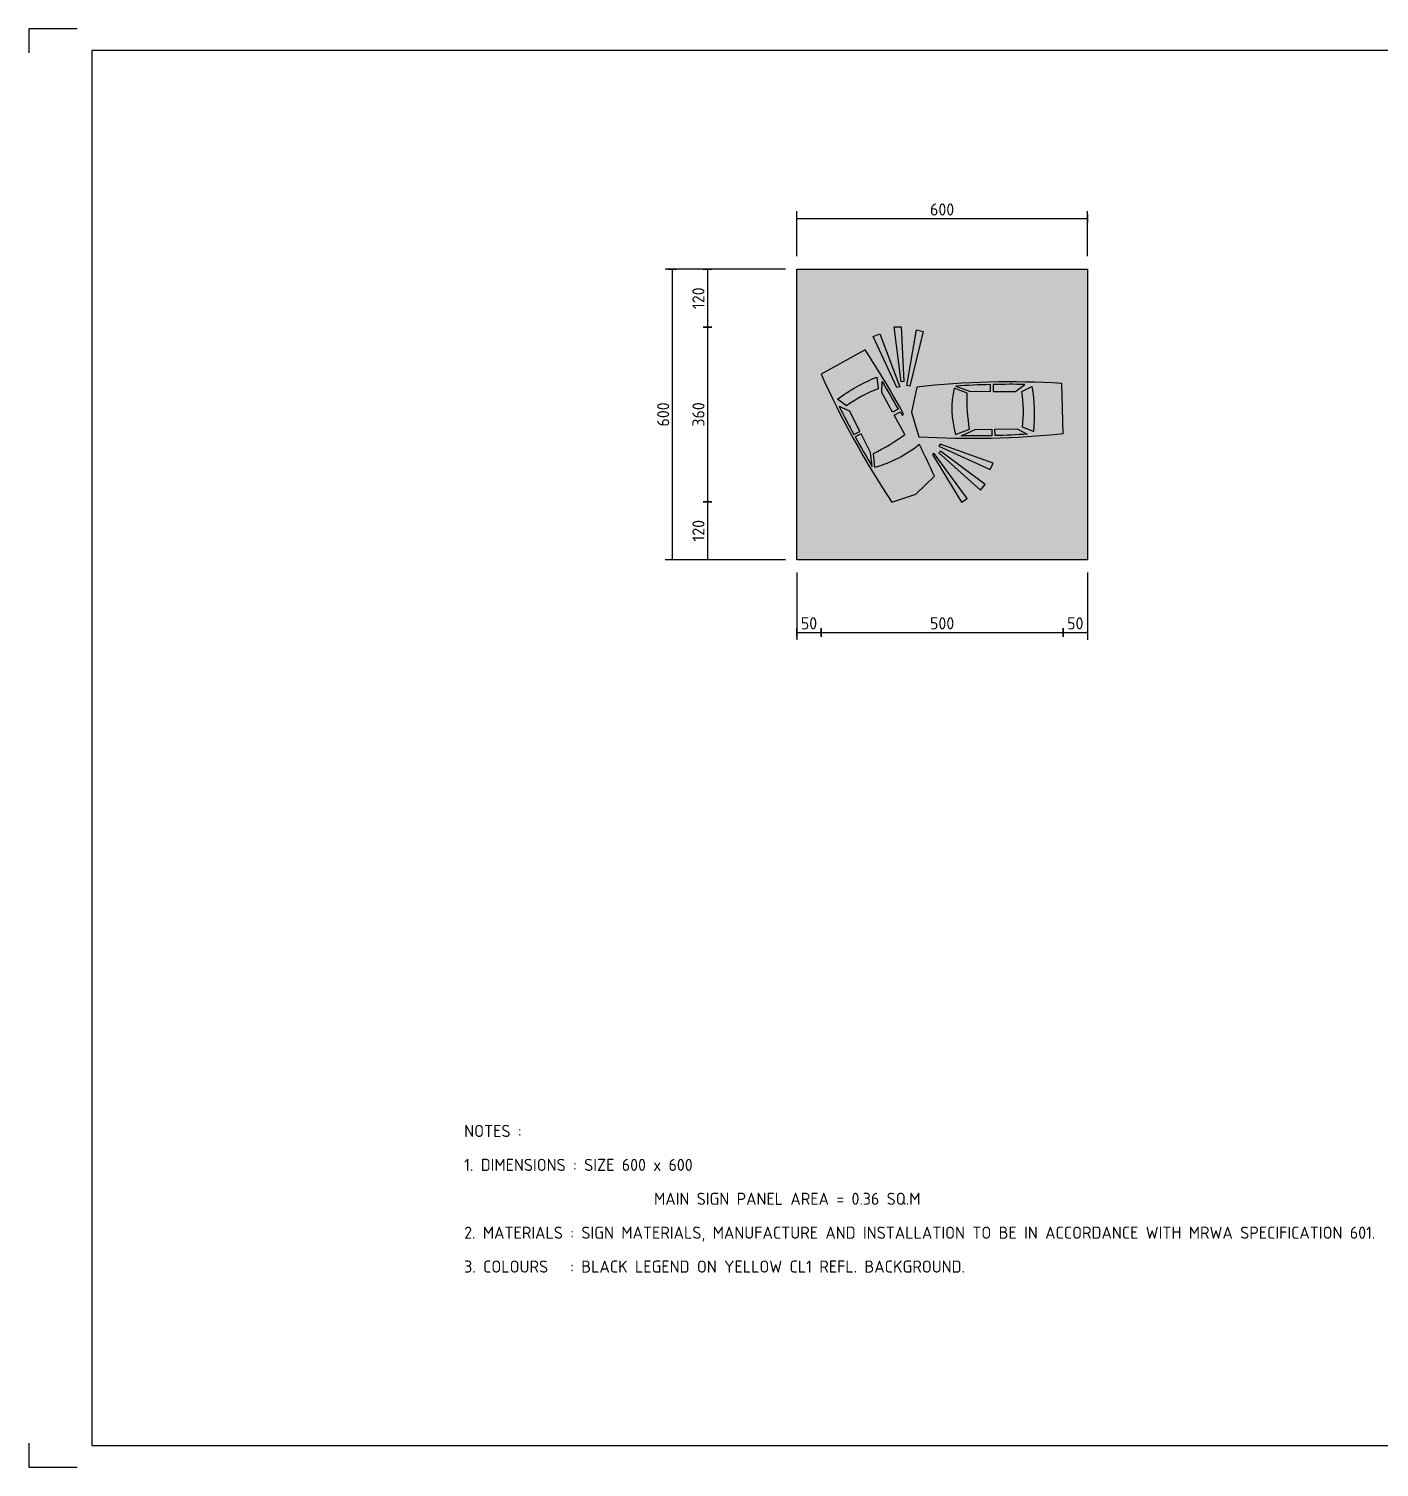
# Model space of a CAD drawing. Header units: millimetres. Extents: x 0 to 420, y 0 to 297.
# Drawn here: x 0 to 279, y 0 to 297 of the extents above; entities that cross this region are included whole.
import ezdxf
from ezdxf.enums import TextEntityAlignment as Align

# ---------------------------------------------------------------- set-up
doc = ezdxf.new("R2010")
doc.units = ezdxf.units.MM
for name, color, linetype in [('L25', 1, 'Continuous'), ('NOTES', 1, 'Continuous'), ('T25', 1, 'Continuous'), ('TBLK18', 4, 'Continuous'), ('TBLK25', 1, 'Continuous'), ('TBLK35', 3, 'Continuous'), ('TBLK50', 7, 'Continuous')]:
    doc.layers.add(name, color=color, linetype=linetype)
doc.layers.add('YELLOW', color=7, linetype='Continuous', true_color=0xfedb00)
doc.styles.add('iso', font='iso3098b.shx')
doc.dimstyles.new('SIGNSDIM', dxfattribs={"dimtxt": 2.5, "dimasz": 0.2, "dimexe": 1.5, "dimexo": 2, "dimtad": 1, "dimdec": 4, "dimlfac": 10, "dimrnd": 1, "dimdsep": 46, "dimtxsty": 'iso', "dimblk": 'SGNDIM', "dimcen": 2.5, "dimse2": 1, "dimadec": 0, "dimazin": 0, "dimtfac": 1, "dimtdec": 4, "dimtix": 1, "dimtmove": 0, "dimatfit": 3, "dimldrblk": 'SGNDIM', "dimfxl": 1, "dimtolj": 1, "dimtzin": 0, "dimarcsym": 0})

# ---------------------------------------------------------------- blocks, each defined once
blk = doc.blocks.new('A3BBLK')
at = {"layer": 'TBLK25'}
for p, q in [((10, 297), (0, 297)), ((0, 297), (0, 292)), ((0, 5), (0, 0)), ((0, 0), (10, 0))]:
    blk.add_line(p, q, dxfattribs=at)
at = {"layer": 'TBLK50'}
for p, q in [((415.5000000000002, 292.5), (13, 292.5)), ((13, 292.5), (13, 4.5)), ((13, 4.5), (415.5000000000002, 4.5))]:
    blk.add_line(p, q, dxfattribs=at)
blk = doc.blocks.new('a3_in_vtblk')
blk.add_blockref('A3BBLK', (-3.741840828297427e-07, 1.894474053187878e-07))
at = {"layer": 'TBLK18', "style": 'iso'}
for tag, p, height in [('GROUND_SURVEY_STD.', (381.875222273204, 126.1053199401716), 1.8), ('SURVEY_CAPTURE_DATE', (381.9454161662899, 122.6053199401716), 1.8), ('MAPPING_SURVEY_STD.', (381.9454161662899, 119.1053199401716), 1.8), ('MAPPING_CAPTURE_DATE', (381.9454161662898, 115.6053199401716), 1.8), ('PROJECT_ZONE', (381.9454161662899, 112.1053199401716), 1.8), ('HEIGHT_DATUM', (381.9454161662898, 108.6053199401714), 1.8), ('CLIENT_STREET_NAME', (355.5137892048512, 86.94082754562629), 1.5), ('CLIENT_TELEPHONE_NO.', (368.3055848069769, 84.67709447489977), 1.5), ('CLIENT_SUBURB_POSTCODE', (388.4876002642824, 86.9408275456263), 1.5), ('CLIENT_FAX_NO.', (393.555162257961, 84.67709447489979), 1.5), ('STREET_NAME', (355.5137892048512, 62.09980777502454), 1.5), ('SUBURB_POSTCODE', (388.4876002642824, 62.09980777502456), 1.5), ('TELEPHONE_NO.', (368.3055848069769, 59.83607470429803), 1.5), ('FAX_NO.', (393.555162257961, 59.83607470429804), 1.5)]:
    blk.add_attdef(tag, p, '', height=height, dxfattribs=at)
for tag, p in [('CLIENT_MR_DIRECTORATE', (381.4999755770158, 92.95956004759233)), ('MR_DIRECTORATE', (381.4999755770158, 68.11854027699059))]:
    blk.add_attdef(tag, text='', height=1.5, dxfattribs=at).set_placement(p, align=Align.CENTER)
at = {"layer": 'TBLK25', "style": 'iso'}
for tag, height, p in [('CLIENT_MR__BRANCH', 2, (381.4999755770158, 90.03992980102237)), ('MR_BRANCH', 2, (381.4999755770158, 65.19891003042062)), ('ROAD_SECTION', 1.75, (384.4999996258161, 29.16173915914942)), ('SLK', 1.75, (384.4999996258161, 26.10752480193321)), ('CHAINAGE', 1.75, (384.4999996258161, 19.20540326262937))]:
    blk.add_attdef(tag, text='', height=height, dxfattribs=at).set_placement(p, align=Align.CENTER)
for tag, p, height in [('FILE_NUMBER', (371.7734368758553, 54.23654958023184), 2.5), ('DESIGNED_/_DRAWN', (371.7734368758553, 49.48654958023184), 2), ('VERIFIED', (371.7734368758553, 44.48654958023184), 2), ('APPROVED', (371.7734368758553, 39.48654958023184), 2), ('LOCAL_AUTHORITY', (370.4803377219841, 16.73347307702431), 1.25)]:
    blk.add_attdef(tag, p, '', height=height, dxfattribs=at)
at = {"layer": 'TBLK35', "style": 'iso', "width": 0.9}
for tag, p in [('ROAD_PROJECT&NUMBER', (384.4999996258161, 32.230685934961)), ('DRAWING_DESCRIPTION', (384.4999996258161, 22.28803376023848))]:
    blk.add_attdef(tag, text='', height=2.5, dxfattribs=at).set_placement(p, align=Align.CENTER)
at = {"layer": 'TBLK50', "style": 'iso'}
blk.add_attdef('MRWA_DRG_NUMBER', (356.2877078814561, 6.084560384789711), '', height=5, dxfattribs=at)
blk = doc.blocks.new('SGNDIM')
for p, q in [((0, 0), (-1, 0)), ((0, 4.5), (0, -4.5))]:
    blk.add_line(p, q)
blk = doc.blocks.new('*D20')
at = {"layer": 'DEFPOINTS', "color": 0, "transparency": 16777216}
for p in [(158.2854554294611, 247.3644853915242), (132.9218237503705, 187.3644853915242), (158.2854554294611, 187.3644853915242)]:
    blk.add_point(p, dxfattribs=at)
at = {"layer": 'T25', "color": 0, "lineweight": -2, "transparency": 16777216}
for p, q in [((156.2854554294611, 247.3644853915242), (131.4218237503706, 247.3644853915242)), ((132.9218237503706, 247.1644853915242), (132.9218237503705, 187.5644853915242)), ((156.2854554294611, 187.3644853915242), (131.4218237503705, 187.3644853915242))]:
    blk.add_line(p, q, dxfattribs=at)
at = {"layer": 'T25', "color": 0, "lineweight": -2, "transparency": 16777216, "xscale": 0.2, "yscale": 0.2, "zscale": 0.2}
for p, rotation in [((132.9218237503706, 247.3644853915242), 90), ((132.9218237503705, 187.3644853915242), 270)]:
    blk.add_blockref('SGNDIM', p, dxfattribs=dict(at, rotation=rotation))
at = {"layer": 'T25', "color": 0, "transparency": 16777216, "insert": (131.0468237503705, 217.3644853915243), "char_height": 2.5, "attachment_point": 5, "rotation": 90, "style": 'iso'}
blk.add_mtext('\\A1;600', dxfattribs=at)
blk = doc.blocks.new('*D21')
at = {"layer": 'DEFPOINTS', "color": 0, "transparency": 16777216}
for p in [(158.6681198090509, 186.7497411014978), (163.6670055013096, 186.7497411014978), (163.6670055013096, 172.3644853915243)]:
    blk.add_point(p, dxfattribs=at)
at = {"layer": 'T25', "color": 0, "lineweight": -2, "transparency": 16777216}
for p, q in [((158.6681198090509, 184.7497411014978), (158.6681198090509, 170.8644853915243)), ((158.8681198090509, 172.3644853915243), (163.4670055013096, 172.3644853915243))]:
    blk.add_line(p, q, dxfattribs=at)
at = {"layer": 'T25', "color": 0, "lineweight": -2, "transparency": 16777216, "xscale": 0.2, "yscale": 0.2, "zscale": 0.2, "rotation": 180}
blk.add_blockref('SGNDIM', (158.6681198090509, 172.3644853915243), dxfattribs=at)
at = {"layer": 'T25', "color": 0, "lineweight": -2, "transparency": 16777216, "xscale": 0.2, "yscale": 0.2, "zscale": 0.2}
blk.add_blockref('SGNDIM', (163.6670055013096, 172.3644853915243), dxfattribs=at)
at = {"layer": 'T25', "color": 0, "transparency": 16777216, "insert": (161.1675626551803, 174.2394853915243), "char_height": 2.5, "attachment_point": 5, "style": 'iso'}
blk.add_mtext('\\A1;50', dxfattribs=at)
blk = doc.blocks.new('*D22')
at = {"layer": 'DEFPOINTS', "color": 0, "transparency": 16777216}
for p in [(163.6670055013097, 187.5193895691403), (213.6692341167922, 187.5193895691403), (213.6692341167922, 172.3644853915242)]:
    blk.add_point(p, dxfattribs=at)
at = {"layer": 'T25', "color": 0, "lineweight": -2, "transparency": 16777216}
blk.add_line((163.8670055013097, 172.3644853915242), (213.4692341167922, 172.3644853915242), dxfattribs=at)
at = {"layer": 'T25', "color": 0, "lineweight": -2, "transparency": 16777216, "xscale": 0.2, "yscale": 0.2, "zscale": 0.2, "rotation": 180}
blk.add_blockref('SGNDIM', (163.6670055013097, 172.3644853915242), dxfattribs=at)
at = {"layer": 'T25', "color": 0, "lineweight": -2, "transparency": 16777216, "xscale": 0.2, "yscale": 0.2, "zscale": 0.2}
blk.add_blockref('SGNDIM', (213.6692341167922, 172.3644853915242), dxfattribs=at)
at = {"layer": 'T25', "color": 0, "transparency": 16777216, "insert": (188.668119809051, 174.2394853915242), "char_height": 2.5, "attachment_point": 5, "style": 'iso'}
blk.add_mtext('\\A1;500', dxfattribs=at)
blk = doc.blocks.new('*D23')
at = {"layer": 'DEFPOINTS', "color": 0, "transparency": 16777216}
for p in [(213.6692341167922, 186.7497409035923), (218.6681198090509, 186.7497409035923), (218.6681198090509, 172.3644853915242)]:
    blk.add_point(p, dxfattribs=at)
at = {"layer": 'T25', "color": 0, "lineweight": -2, "transparency": 16777216}
for p, q in [((218.6681198090509, 184.7497409035923), (218.6681198090509, 170.8644853915242)), ((213.8692341167922, 172.3644853915242), (218.468119809051, 172.3644853915242))]:
    blk.add_line(p, q, dxfattribs=at)
at = {"layer": 'T25', "color": 0, "lineweight": -2, "transparency": 16777216, "xscale": 0.2, "yscale": 0.2, "zscale": 0.2, "rotation": 180}
blk.add_blockref('SGNDIM', (213.6692341167922, 172.3644853915242), dxfattribs=at)
at = {"layer": 'T25', "color": 0, "lineweight": -2, "transparency": 16777216, "xscale": 0.2, "yscale": 0.2, "zscale": 0.2}
blk.add_blockref('SGNDIM', (218.6681198090509, 172.3644853915242), dxfattribs=at)
at = {"layer": 'T25', "color": 0, "transparency": 16777216, "insert": (216.1686769629216, 174.2394853915242), "char_height": 2.5, "attachment_point": 5, "style": 'iso'}
blk.add_mtext('\\A1;50', dxfattribs=at)
blk = doc.blocks.new('*D24')
at = {"layer": 'DEFPOINTS', "color": 0, "transparency": 16777216}
for p in [(149.3833323215839, 247.3644853915242), (140.199833333359, 235.3760868376072), (149.3833323215839, 235.3760868376072)]:
    blk.add_point(p, dxfattribs=at)
at = {"layer": 'T25', "color": 0, "lineweight": -2, "transparency": 16777216}
for p, q in [((147.3833323215839, 247.3644853915242), (138.699833333359, 247.3644853915242)), ((140.199833333359, 247.1644853915242), (140.199833333359, 235.5760868376072))]:
    blk.add_line(p, q, dxfattribs=at)
at = {"layer": 'T25', "color": 0, "lineweight": -2, "transparency": 16777216, "xscale": 0.2, "yscale": 0.2, "zscale": 0.2}
for p, rotation in [((140.199833333359, 247.3644853915242), 90), ((140.199833333359, 235.3760868376072), 270)]:
    blk.add_blockref('SGNDIM', p, dxfattribs=dict(at, rotation=rotation))
at = {"layer": 'T25', "color": 0, "transparency": 16777216, "insert": (138.324833333359, 241.3702861145657), "char_height": 2.5, "attachment_point": 5, "rotation": 90, "style": 'iso'}
blk.add_mtext('\\A1;120', dxfattribs=at)
blk = doc.blocks.new('*D25')
at = {"layer": 'DEFPOINTS', "color": 0, "transparency": 16777216}
for p in [(195.6404025654002, 235.3760868376071), (140.1998333333591, 199.3528839454413), (195.6404025654002, 199.3528839454413)]:
    blk.add_point(p, dxfattribs=at)
at = {"layer": 'T25', "color": 0, "lineweight": -2, "transparency": 16777216}
blk.add_line((140.1998333333591, 235.1760868376072), (140.1998333333591, 199.5528839454413), dxfattribs=at)
at = {"layer": 'T25', "color": 0, "lineweight": -2, "transparency": 16777216, "xscale": 0.2, "yscale": 0.2, "zscale": 0.2}
for p, rotation in [((140.1998333333591, 235.3760868376072), 90), ((140.1998333333591, 199.3528839454413), 270)]:
    blk.add_blockref('SGNDIM', p, dxfattribs=dict(at, rotation=rotation))
at = {"layer": 'T25', "color": 0, "transparency": 16777216, "insert": (138.324833333359, 217.3644853915243), "char_height": 2.5, "attachment_point": 5, "rotation": 90, "style": 'iso'}
blk.add_mtext('\\A1;360', dxfattribs=at)
blk = doc.blocks.new('*D26')
at = {"layer": 'DEFPOINTS', "color": 0, "transparency": 16777216}
for p in [(149.383332321584, 199.3528839454413), (140.199833333359, 187.3644853915242), (149.383332321584, 187.3644853915242)]:
    blk.add_point(p, dxfattribs=at)
at = {"layer": 'T25', "color": 0, "lineweight": -2, "transparency": 16777216}
for p, q in [((140.199833333359, 199.1528839454413), (140.199833333359, 187.5644853915242)), ((147.383332321584, 187.3644853915242), (138.699833333359, 187.3644853915242))]:
    blk.add_line(p, q, dxfattribs=at)
at = {"layer": 'T25', "color": 0, "lineweight": -2, "transparency": 16777216, "xscale": 0.2, "yscale": 0.2, "zscale": 0.2}
for p, rotation in [((140.199833333359, 199.3528839454413), 90), ((140.199833333359, 187.3644853915242), 270)]:
    blk.add_blockref('SGNDIM', p, dxfattribs=dict(at, rotation=rotation))
at = {"layer": 'T25', "color": 0, "transparency": 16777216, "insert": (138.324833333359, 193.3586846684828), "char_height": 2.5, "attachment_point": 5, "rotation": 90, "style": 'iso'}
blk.add_mtext('\\A1;120', dxfattribs=at)
blk = doc.blocks.new('*D27')
at = {"layer": 'DEFPOINTS', "color": 0, "transparency": 16777216}
for p in [(218.6681198090509, 257.813050332597), (158.6681198090509, 248.063050332597), (218.6681198090509, 248.063050332597)]:
    blk.add_point(p, dxfattribs=at)
at = {"layer": 'T25', "color": 0, "lineweight": -2, "transparency": 16777216}
for p, q in [((158.6681198090509, 250.063050332597), (158.6681198090509, 259.313050332597)), ((218.6681198090509, 250.063050332597), (218.6681198090509, 259.313050332597)), ((158.8681198090509, 257.813050332597), (218.468119809051, 257.813050332597))]:
    blk.add_line(p, q, dxfattribs=at)
at = {"layer": 'T25', "color": 0, "lineweight": -2, "transparency": 16777216, "xscale": 0.2, "yscale": 0.2, "zscale": 0.2, "rotation": 180}
blk.add_blockref('SGNDIM', (158.6681198090509, 257.813050332597), dxfattribs=at)
at = {"layer": 'T25', "color": 0, "lineweight": -2, "transparency": 16777216, "xscale": 0.2, "yscale": 0.2, "zscale": 0.2}
blk.add_blockref('SGNDIM', (218.6681198090509, 257.813050332597), dxfattribs=at)
at = {"layer": 'T25', "color": 0, "transparency": 16777216, "insert": (188.6681198090509, 259.688050332597), "char_height": 2.5, "attachment_point": 5, "style": 'iso'}
blk.add_mtext('\\A1;600', dxfattribs=at)

msp = doc.modelspace()

# ---------------------------------------------------------------- hatches: boundary and pattern name
at = {"layer": 'L25'}
h = msp.add_hatch(color=256, dxfattribs=at)
edge = h.paths.add_edge_path(flags=16)
edge.add_line((175.1659228252458, 225.0726685705199), (175.4464533126121, 222.6562102918277))
edge.add_arc((184.7788914902573, 197.4398572139904), 26.88789439293685, 110.3092452124228, 126.1126512627254)
edge.add_line((168.9318453964304, 219.1615052864975), (167.0726933299715, 220.5114473060459))
edge.add_arc((188.3647462129226, 192.1925144206874), 35.4304032680384, 111.87162097804341, 126.9382743351953, ccw=False)
edge = h.paths.add_edge_path(flags=16)
edge.add_line((170.4267303379985, 213.2345338278583), (171.6719548761947, 213.8817900417616))
edge.add_line((171.6719548761947, 213.8817900417616), (169.5759729480485, 218.0140461867255))
edge.add_line((169.5759729480485, 218.0140461867255), (167.3881703358981, 219.0313357918266))
edge.add_arc((331.471606333017, 301.3455995265638), 183.5729064508499, 206.6411360924084, 208.6840040223743)
edge = h.paths.add_edge_path(flags=16)
edge.add_line((179.5805353654102, 218.4514200912635), (178.4349935011438, 217.811832662491))
edge.add_line((178.4349935011438, 217.811832662491), (176.222443078823, 221.8774371791259))
edge.add_line((176.222443078823, 221.8774371791259), (176.279357916177, 224.1687638391822))
edge.add_arc((17.37666074218026, 128.6070973268925), 185.4241065120093, 28.981959553899628, 31.02206141050158, ccw=False)
edge = h.paths.add_edge_path(flags=16)
edge.add_line((174.2314270203365, 206.6115613326363), (173.8852184764715, 209.5183115261059))
edge.add_line((173.8852184764715, 209.5183115261059), (171.922806969398, 213.3872318159985))
edge.add_line((171.922806969398, 213.3872318159985), (170.6936884188467, 212.7483473457157))
edge.add_arc((331.4716063330159, 301.3455995265662), 183.57290645085, 208.857120487822, 211.0681160728554)
edge = h.paths.add_edge_path()
edge.add_line((180.9324358904983, 213.2227336047873), (178.7555107738599, 217.2228759280057))
edge.add_line((178.7555107738599, 217.2228759280057), (180.0509269687234, 217.8962213014685))
edge.add_arc((17.37666074218228, 128.6070973268871), 185.5679513075783, 28.534588749007128, 28.761630623691588, ccw=False)
edge.add_line((180.4034684597416, 217.2509043182031), (180.7163610989143, 217.4210358143918))
edge.add_arc((17.37666074218197, 128.6070973268928), 185.9241065120076, 28.53458874900555, 33.32092381732169)
edge.add_line((172.7361099649279, 230.7404166673186), (163.6670055013096, 225.6854988857721))
edge.add_arc((331.4716063330158, 301.3455995265651), 184.0729064508494, 204.2697638407387, 213.6853924639839)
edge.add_line((178.3053595477866, 199.2528194929632), (183.2403021961684, 200.9191863974676))
edge.add_line((183.2403021961684, 200.9191863974676), (187.0577124954947, 204.607847705938))
edge.add_arc((17.37666074218214, 128.6070973268959), 185.9241065120061, 24.12777836759978, 26.35897341116226)
edge.add_arc((167.9651691843184, 230.9644002466298), 25.46616173699748, 285.56236335977025, 308.93829665896163, ccw=False)
edge.add_line((174.7974112853826, 206.4318532633392), (174.4893021446728, 209.3259892182292))
edge.add_arc((157.7458659280916, 244.2858120945877), 38.76250600625657, 295.5913295307867, 306.7389488902845)
edge = h.paths.add_edge_path(flags=16)
edge.add_line((193.8597834419131, 221.7305233836418), (191.1497355351668, 222.7919349490186))
edge.add_arc((209.7822662370018, 218.5848613484895), 19.10158811814072, 167.2764402719981, 196.1912086350706)
edge.add_line((191.4383142975992, 213.2585027537286), (194.3324081703383, 214.2984546101924))
edge.add_arc((232.6015650659385, 220.4631526875371), 38.7625060062558, 178.1263353837614, 189.1510427316092, ccw=False)
edge = h.paths.add_edge_path(flags=16)
edge.add_line((207.5196364367761, 213.8676904127614), (205.2461479404747, 214.7332642248571))
edge.add_arc((178.5676778818871, 218.0826074767178), 26.88789439293705, 352.8442510654079, 368.6476571157105)
edge.add_line((205.1499015354734, 222.1254097865585), (207.2051485334365, 223.152419835061))
edge.add_arc((172.2579286647426, 217.3210135565595), 35.43040326803771, -5.593373168972903, 9.47328018817899, ccw=False)
edge = h.paths.add_edge_path(flags=16)
edge.add_line((199.6086020538448, 213.0044000236626), (199.5694322051668, 214.3158129886684))
edge.add_line((199.5694322051668, 214.3158129886684), (204.1972565837674, 214.4039094007596))
edge.add_line((204.1972565837674, 214.4039094007596), (206.2040846898512, 213.2966343155042))
edge.add_arc((194.6998793430763, 398.3635209676415), 185.4241065120061, 271.5169654068841, 273.5570672634861, ccw=False)
edge = h.paths.add_edge_path(flags=16)
edge.add_line((192.5824401270993, 212.9515048334589), (195.5092255438014, 214.2385218881528))
edge.add_line((195.5092255438014, 214.2385218881528), (198.8990304672112, 214.3030510549947))
edge.add_line((198.8990304672112, 214.3030510549947), (198.899030467211, 212.9869679583344))
edge.add_arc((194.6998793430782, 398.3635209676407), 185.4241065120052, 269.34570013761646, 271.29764252867363, ccw=False)
edge = h.paths.add_edge_path(flags=16)
edge.add_line((191.5284384373218, 223.2270132518008), (194.3090370074395, 222.1778221452724))
edge.add_line((194.3090370074395, 222.1778221452724), (198.6469791747982, 222.1346841656222))
edge.add_line((198.6469791747982, 222.1346841656222), (198.6469791747982, 223.5373478225998))
edge.add_arc((202.9432202042209, 43.1902742422148), 180.3982390046857, 91.36464610069075, 93.6278404718184)
edge = h.paths.add_edge_path(flags=16)
edge.add_line((199.2014917573803, 222.1291699029649), (203.8346934866575, 222.0830957613093))
edge.add_line((203.8346934866575, 222.0830957613093), (205.7611178856793, 223.5665035204889))
edge.add_arc((202.9432202042193, 43.19027424221679), 180.3982390046837, 89.10497900877168, 91.18848512051632)
edge.add_line((199.2014917573807, 223.5497045590735), (199.2014917573803, 222.1291699029649))
edge = h.paths.add_edge_path()
edge.add_arc((194.6998793430772, 398.3635209676416), 185.9241065120062, 266.6627842205846, 275.8559296703057)
edge.add_line((213.6692341167922, 213.4096430365294), (213.3667728266223, 223.7879553616698))
edge.add_arc((202.9432202042194, 43.19027424221707), 180.8982390046834, 86.69672543804641, 96.19466127240771)
edge.add_line((183.4230842417767, 223.0322525648637), (182.3644690743687, 217.8430970936947))
edge.add_line((182.3644690743687, 217.8430970936947), (183.8767768288452, 212.7547015805924))
h.paths.add_polyline_path([(192.6481594582777, 199.2528194929631), (193.8075959248275, 200.0085222897692), (187.0526223310689, 209.3288505611008), (186.6493397417571, 209.0769496288321)])
h.paths.add_polyline_path([(196.5801588377395, 201.7214471081138), (197.5883640073904, 202.8801911199894), (188.3128787931325, 209.7822721009043), (187.9600062015778, 209.4296112105687)])
h.paths.add_polyline_path([(198.5965691770414, 206.0037601910771), (199.2014917573807, 207.3136444857535), (188.2624687953756, 211.2432966783813), (188.0104175029629, 210.8402554633119)])
h.paths.add_polyline_path([(183.3726742440198, 234.8212091427473), (184.7337507015974, 234.5189278857446), (182.0115977864422, 223.2337731723985), (181.4066739024748, 223.3345338218664)])
h.paths.add_polyline_path([(180.1968287417961, 224.0902359272714), (178.7349309850767, 235.4761512900854), (180.1968287417961, 235.4761512900854), (180.7513413243786, 224.1406162520053)])
h.paths.add_polyline_path([(174.4500603176884, 233.4609452147381), (175.811136775266, 234.0151267126084), (179.8943661479983, 223.0826328895977), (179.339853565416, 222.931492606797)])
at = {"layer": 'YELLOW'}
h = msp.add_hatch(color=256, dxfattribs=at)
h.paths.add_polyline_path([(158.6681198090509, 187.3644853915242), (158.6681198090509, 247.3644853915243), (218.6681198090509, 247.3644853915242), (218.6681198090509, 187.3644853915243)])
edge = h.paths.add_edge_path(flags=0)
edge.add_line((175.1659228252458, 225.0726685705199), (175.4464533126121, 222.6562102918277))
edge.add_arc((184.7788914902573, 197.4398572139904), 26.88789439293685, 110.3092452124228, 126.1126512627254)
edge.add_line((168.9318453964304, 219.1615052864975), (167.0726933299715, 220.5114473060459))
edge.add_arc((188.3647462129226, 192.1925144206874), 35.4304032680384, 111.87162097804341, 126.9382743351953, ccw=False)
edge = h.paths.add_edge_path(flags=0)
edge.add_line((170.4267303379985, 213.2345338278583), (171.6719548761947, 213.8817900417616))
edge.add_line((171.6719548761947, 213.8817900417616), (169.5759729480485, 218.0140461867255))
edge.add_line((169.5759729480485, 218.0140461867255), (167.3881703358981, 219.0313357918266))
edge.add_arc((331.471606333017, 301.3455995265638), 183.5729064508499, 206.6411360924084, 208.6840040223743)
edge = h.paths.add_edge_path(flags=0)
edge.add_line((179.5805353654102, 218.4514200912635), (178.4349935011438, 217.811832662491))
edge.add_line((178.4349935011438, 217.811832662491), (176.222443078823, 221.8774371791259))
edge.add_line((176.222443078823, 221.8774371791259), (176.279357916177, 224.1687638391822))
edge.add_arc((17.37666074218026, 128.6070973268925), 185.4241065120093, 28.981959553899628, 31.02206141050158, ccw=False)
edge = h.paths.add_edge_path(flags=0)
edge.add_line((174.2314270203365, 206.6115613326363), (173.8852184764715, 209.5183115261059))
edge.add_line((173.8852184764715, 209.5183115261059), (171.922806969398, 213.3872318159985))
edge.add_line((171.922806969398, 213.3872318159985), (170.6936884188467, 212.7483473457157))
edge.add_arc((331.4716063330159, 301.3455995265662), 183.57290645085, 208.857120487822, 211.0681160728554)
edge = h.paths.add_edge_path(flags=16)
edge.add_line((180.9324358904983, 213.2227336047873), (178.7555107738599, 217.2228759280057))
edge.add_line((178.7555107738599, 217.2228759280057), (180.0509269687234, 217.8962213014685))
edge.add_arc((17.37666074218228, 128.6070973268871), 185.5679513075783, 28.534588749007128, 28.761630623691588, ccw=False)
edge.add_line((180.4034684597416, 217.2509043182031), (180.7163610989143, 217.4210358143918))
edge.add_arc((17.37666074218197, 128.6070973268928), 185.9241065120076, 28.53458874900555, 33.32092381732169)
edge.add_line((172.7361099649279, 230.7404166673186), (163.6670055013096, 225.6854988857721))
edge.add_arc((331.4716063330158, 301.3455995265651), 184.0729064508494, 204.2697638407387, 213.6853924639839)
edge.add_line((178.3053595477866, 199.2528194929632), (183.2403021961684, 200.9191863974676))
edge.add_line((183.2403021961684, 200.9191863974676), (187.0577124954947, 204.607847705938))
edge.add_arc((17.37666074218214, 128.6070973268959), 185.9241065120061, 24.12777836759978, 26.35897341116226)
edge.add_arc((167.9651691843184, 230.9644002466298), 25.46616173699748, 285.56236335977025, 308.93829665896163, ccw=False)
edge.add_line((174.7974112853826, 206.4318532633392), (174.4893021446728, 209.3259892182292))
edge.add_arc((157.7458659280916, 244.2858120945877), 38.76250600625657, 295.5913295307867, 306.7389488902845)
edge = h.paths.add_edge_path(flags=0)
edge.add_line((193.8597834419131, 221.7305233836418), (191.1497355351668, 222.7919349490186))
edge.add_arc((209.7822662370018, 218.5848613484895), 19.10158811814072, 167.2764402719981, 196.1912086350706)
edge.add_line((191.4383142975992, 213.2585027537286), (194.3324081703383, 214.2984546101924))
edge.add_arc((232.6015650659385, 220.4631526875371), 38.7625060062558, 178.1263353837614, 189.1510427316092, ccw=False)
edge = h.paths.add_edge_path(flags=0)
edge.add_line((207.5196364367761, 213.8676904127614), (205.2461479404747, 214.7332642248571))
edge.add_arc((178.5676778818871, 218.0826074767178), 26.88789439293705, 352.8442510654079, 368.6476571157105)
edge.add_line((205.1499015354734, 222.1254097865585), (207.2051485334365, 223.152419835061))
edge.add_arc((172.2579286647426, 217.3210135565595), 35.43040326803771, -5.593373168972903, 9.47328018817899, ccw=False)
edge = h.paths.add_edge_path(flags=0)
edge.add_line((199.6086020538448, 213.0044000236626), (199.5694322051668, 214.3158129886684))
edge.add_line((199.5694322051668, 214.3158129886684), (204.1972565837674, 214.4039094007596))
edge.add_line((204.1972565837674, 214.4039094007596), (206.2040846898512, 213.2966343155042))
edge.add_arc((194.6998793430763, 398.3635209676415), 185.4241065120061, 271.5169654068841, 273.5570672634861, ccw=False)
edge = h.paths.add_edge_path(flags=0)
edge.add_line((192.5824401270993, 212.9515048334589), (195.5092255438014, 214.2385218881528))
edge.add_line((195.5092255438014, 214.2385218881528), (198.8990304672112, 214.3030510549947))
edge.add_line((198.8990304672112, 214.3030510549947), (198.899030467211, 212.9869679583344))
edge.add_arc((194.6998793430782, 398.3635209676407), 185.4241065120052, 269.34570013761646, 271.29764252867363, ccw=False)
edge = h.paths.add_edge_path(flags=0)
edge.add_line((191.5284384373218, 223.2270132518008), (194.3090370074395, 222.1778221452724))
edge.add_line((194.3090370074395, 222.1778221452724), (198.6469791747982, 222.1346841656222))
edge.add_line((198.6469791747982, 222.1346841656222), (198.6469791747982, 223.5373478225998))
edge.add_arc((202.9432202042209, 43.1902742422148), 180.3982390046857, 91.36464610069075, 93.6278404718184)
edge = h.paths.add_edge_path(flags=0)
edge.add_line((199.2014917573803, 222.1291699029649), (203.8346934866575, 222.0830957613093))
edge.add_line((203.8346934866575, 222.0830957613093), (205.7611178856793, 223.5665035204889))
edge.add_arc((202.9432202042193, 43.19027424221679), 180.3982390046837, 89.10497900877168, 91.18848512051632)
edge.add_line((199.2014917573807, 223.5497045590735), (199.2014917573803, 222.1291699029649))
edge = h.paths.add_edge_path(flags=16)
edge.add_arc((194.6998793430772, 398.3635209676416), 185.9241065120062, 266.6627842205846, 275.8559296703057)
edge.add_line((213.6692341167922, 213.4096430365294), (213.3667728266223, 223.7879553616698))
edge.add_arc((202.9432202042194, 43.19027424221707), 180.8982390046834, 86.69672543804641, 96.19466127240771)
edge.add_line((183.4230842417767, 223.0322525648637), (182.3644690743687, 217.8430970936947))
edge.add_line((182.3644690743687, 217.8430970936947), (183.8767768288452, 212.7547015805924))
h.paths.add_polyline_path([(192.6481594582777, 199.2528194929631), (193.8075959248275, 200.0085222897692), (187.0526223310689, 209.3288505611008), (186.6493397417571, 209.0769496288321)], flags=16)
h.paths.add_polyline_path([(196.5801588377395, 201.7214471081138), (197.5883640073904, 202.8801911199894), (188.3128787931325, 209.7822721009043), (187.9600062015778, 209.4296112105687)], flags=16)
h.paths.add_polyline_path([(198.5965691770414, 206.0037601910771), (199.2014917573807, 207.3136444857535), (188.2624687953756, 211.2432966783813), (188.0104175029629, 210.8402554633119)], flags=16)
h.paths.add_polyline_path([(183.3726742440198, 234.8212091427473), (184.7337507015974, 234.5189278857446), (182.0115977864422, 223.2337731723985), (181.4066739024748, 223.3345338218664)], flags=16)
h.paths.add_polyline_path([(180.1968287417961, 224.0902359272714), (178.7349309850767, 235.4761512900854), (180.1968287417961, 235.4761512900854), (180.7513413243786, 224.1406162520053)], flags=16)
h.paths.add_polyline_path([(174.4500603176884, 233.4609452147381), (175.811136775266, 234.0151267126084), (179.8943661479983, 223.0826328895977), (179.339853565416, 222.931492606797)], flags=16)

# ---------------------------------------------------------------- linework, layer by layer
at = {"layer": 'L25'}
msp.add_line((180.8657454744343, 213.1730648412889), (180.8657454744352, 213.1730648412874), dxfattribs=at)
for points in [[(158.6681198090509, 187.3644853915242), (158.6681198090509, 247.3644853915243), (218.6681198090509, 247.3644853915242), (218.6681198090509, 187.3644853915243)], [(180.1968287417961, 224.0902359272714), (178.7349309850767, 235.4761512900854), (180.1968287417961, 235.4761512900854), (180.7513413243786, 224.1406162520053)], [(183.3726742440198, 234.8212091427473), (184.7337507015974, 234.5189278857446), (182.0115977864422, 223.2337731723985), (181.4066739024748, 223.3345338218664)], [(174.4500603176884, 233.4609452147381), (175.811136775266, 234.0151267126084), (179.8943661479983, 223.0826328895977), (179.339853565416, 222.931492606797)], [(198.5965691770414, 206.0037601910771), (199.2014917573807, 207.3136444857535), (188.2624687953756, 211.2432966783813), (188.0104175029629, 210.8402554633119)], [(192.6481594582777, 199.2528194929631), (193.8075959248275, 200.0085222897692), (187.0526223310689, 209.3288505611008), (186.6493397417571, 209.0769496288321)], [(196.5801588377395, 201.7214471081138), (197.5883640073904, 202.8801911199894), (188.3128787931325, 209.7822721009043), (187.9600062015778, 209.4296112105687)]]:
    msp.add_lwpolyline(points, close=True, dxfattribs=at)
for points in [[(180.9324358904983, 213.2227336047873), (178.7555107738599, 217.2228759280057), (180.0509269687234, 217.8962213014685, -0.0009906573873637024), (180.4034684597416, 217.2509043182031), (180.7163610989143, 217.4210358143918, 0.02088736330971631), (172.7361099649279, 230.7404166673186), (163.6670055013096, 225.6854988857721, 0.04110655996946955), (178.3053595477866, 199.2528194929632), (183.2403021961684, 200.9191863974676), (187.0577124954947, 204.607847705938, 0.0097357325224004), (183.9702213873049, 211.1562277515562, -0.1023519307394906), (174.7974112853826, 206.4318532633392), (174.4893021446728, 209.3259892182292, 0.04867906161527959)], [(175.1659228252458, 225.0726685705199), (175.4464533126121, 222.6562102918277, 0.06906486605702045), (168.9318453964304, 219.1615052864975), (167.0726933299715, 220.5114473060459, -0.06583554791657048)], [(179.5805353654102, 218.4514200912635), (178.4349935011438, 217.811832662491), (176.222443078823, 221.8774371791259), (176.279357916177, 224.1687638391822, -0.008901858744187828)], [(183.8767768288452, 212.7547015805924, 0.04013419213803925), (213.6692341167922, 213.4096430365294), (213.3667728266223, 223.7879553616698, 0.0414663050984347), (183.4230842417767, 223.0322525648637), (182.3644690743687, 217.8430970936947)], [(193.8597834419131, 221.7305233836418), (191.1497355351668, 222.7919349490186, 0.1268381739969596), (191.4383142975992, 213.2585027537286), (194.3324081703383, 214.2984546101924), (194.3324081703365, 214.2984546101923, -0.04814149991909664)], [(191.5284384373218, 223.2270132518008), (194.3090370074395, 222.1778221452724), (198.6469791747982, 222.1346841656222), (198.6469791747982, 223.5373478225998, 0.00987536935336329)], [(199.2014917573803, 222.1291699029649), (203.8346934866575, 222.0830957613093), (205.7611178856793, 223.5665035204889, 0.009091260863762437), (199.2014917573807, 223.5497045590735)], [(207.5196364367761, 213.8676904127614), (205.2461479404747, 214.7332642248571, 0.06906486605702045), (205.1499015354734, 222.1254097865585), (207.2051485334365, 223.152419835061, -0.06583554791657048)], [(170.4267303379985, 213.2345338278583), (171.6719548761947, 213.8817900417616), (169.5759729480485, 218.0140461867255), (167.3881703358981, 219.0313357918266, 0.008913928973780018)], [(192.5824401270993, 212.9515048334589), (195.5092255438014, 214.2385218881528), (198.8990304672112, 214.3030510549947), (198.899030467211, 212.9869679583344, -0.008517161325080064)], [(199.6086020538448, 213.0044000236626), (199.5694322051668, 214.3158129886684), (204.1972565837674, 214.4039094007596), (206.2040846898512, 213.2966343155042, -0.008901858744187884)], [(174.2314270203365, 206.6115613326363), (173.8852184764715, 209.5183115261059), (171.922806969398, 213.3872318159985), (170.6936884188467, 212.7483473457157, 0.009647587479196064)]]:
    msp.add_lwpolyline(points, format="xyb", close=True, dxfattribs=at)

# ---------------------------------------------------------------- block references
at = {"color": 1}
msp.add_blockref('a3_in_vtblk', (3.741840828297427e-07, -1.894474053187878e-07), dxfattribs=at)

# ---------------------------------------------------------------- texts
at = {"layer": 'NOTES', "style": 'iso'}
for s, p in [('NOTES :', (89.94399334382297, 68.1761013367699)), ('1. DIMENSIONS : SIZE 600 x 600', (89.94399334382297, 61.1761013367699)), ('0.36 SQ.M', (169.943993343823, 54.17610133676989)), ('2. MATERIALS : SIGN MATERIALS, MANUFACTURE AND INSTALLATION TO BE IN ACCORDANCE WITH MRWA SPECIFICATION 601.', (89.94399334382297, 47.1761013367699)), ('3. COLOURS   : BLACK LEGEND ON YELLOW CL1 REFL. BACKGROUND.', (89.94399334382297, 40.1761013367699))]:
    msp.add_text(s, height=2.5, dxfattribs=at).set_placement(p)
msp.add_text('MAIN SIGN PANEL AREA = ', height=2.5, dxfattribs=at).set_placement((169.943993343823, 54.17610133676989), align=Align.RIGHT)

# ---------------------------------------------------------------- dimensions: what is measured, and where the dimension line sits
at = {"layer": 'T25'}
for base, p1, p2, override, picture, middle in [((218.6681198090509, 257.813050332597), (158.6681198090509, 248.063050332597), (218.6681198090509, 248.063050332597), {"dimse2": 0}, '*D27', (188.6681198090509, 259.688050332597)), ((213.6692341167922, 172.3644853915242), (163.6670055013097, 187.5193895691403), (213.6692341167922, 187.5193895691403), {"dimse1": 1}, '*D22', (188.668119809051, 174.2394853915242)), ((218.6681198090509, 172.3644853915242), (213.6692341167922, 186.7497409035923), (218.6681198090509, 186.7497409035923), {"dimse1": 1, "dimse2": 0}, '*D23', (216.1686769629216, 174.2394853915242))]:
    dim = msp.add_linear_dim(base=base, p1=p1, p2=p2, dimstyle='SIGNSDIM', override=override, dxfattribs=at)
    dim.commit()
    dim.dimension.update_dxf_attribs({"geometry": picture, "text_midpoint": middle})
for base, p1, p2, override, picture, middle in [((132.9218237503705, 187.3644853915242), (158.2854554294611, 247.3644853915242), (158.2854554294611, 187.3644853915242), {"dimse2": 0}, '*D20', (131.0468237503705, 217.3644853915243)), ((140.1998333333591, 199.3528839454413), (195.6404025654002, 235.3760868376071), (195.6404025654002, 199.3528839454413), {"dimse1": 1}, '*D25', (138.324833333359, 217.3644853915243)), ((140.199833333359, 187.3644853915242), (149.383332321584, 199.3528839454413), (149.383332321584, 187.3644853915242), {"dimse1": 1, "dimse2": 0}, '*D26', (138.324833333359, 193.3586846684828))]:
    dim = msp.add_linear_dim(base=base, p1=p1, p2=p2, angle=90, dimstyle='SIGNSDIM', override=override, dxfattribs=at)
    dim.commit()
    dim.dimension.update_dxf_attribs({"geometry": picture, "text_midpoint": middle})
dim = msp.add_linear_dim(base=(140.199833333359, 235.3760868376072), p1=(149.3833323215839, 247.3644853915242), p2=(149.3833323215839, 235.3760868376072), angle=90, dimstyle='SIGNSDIM', dxfattribs=at)
dim.commit()
dim.dimension.update_dxf_attribs({"geometry": '*D24', "text_midpoint": (138.324833333359, 241.3702861145657)})
dim = msp.add_linear_dim(base=(163.6670055013096, 172.3644853915243), p1=(158.6681198090509, 186.7497411014978), p2=(163.6670055013096, 186.7497411014978), dimstyle='SIGNSDIM', dxfattribs=at)
dim.commit()
dim.dimension.update_dxf_attribs({"geometry": '*D21', "text_midpoint": (161.1675626551803, 174.2394853915243)})

doc.saveas('drawing.dxf')
